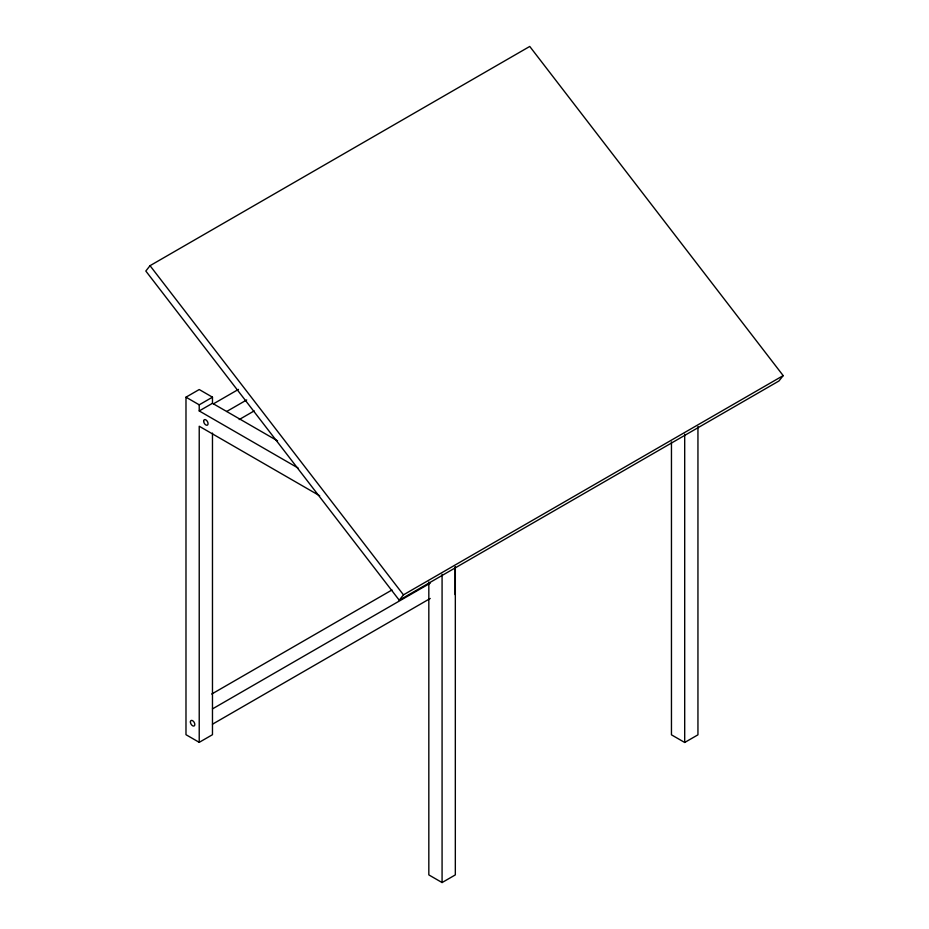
<?xml version="1.0" encoding="UTF-8"?>
<svg xmlns="http://www.w3.org/2000/svg" width="929" height="929" viewBox="0 0 929 929"><rect width="100%" height="100%" fill="white"/><g stroke="black" fill="none" stroke-linecap="round" stroke-linejoin="round"><path stroke-width="1.39" d="M150.033 265.682L145.818 271.036L399.249 600.204L778.966 380.971L783.182 375.618L529.751 46.45L150.033 265.682L403.453 594.85L399.249 600.204M212.474 433.088L212.474 734.7L199.224 742.341L185.986 734.7L185.986 397.182L199.224 389.53L212.474 397.182L212.474 403.291L277.574 440.88M185.986 397.182L199.224 404.823L212.474 397.182M199.224 404.823L199.224 410.943L212.474 403.291M213.426 403.848L238.463 389.39M226.676 411.489L246.696 399.934M239.194 419.56L254.209 410.897M211.742 694.033L391.957 589.985M403.453 594.85L783.182 375.618M212.474 708.897L430.243 583.18M212.474 724.202L430.243 598.473M428.826 581.995L428.826 874.897L442.076 882.55L455.326 874.897L455.326 566.655M671.458 441.914L671.458 734.827L684.696 742.468L697.946 734.827L697.946 426.574M199.224 410.943L298.116 468.042M319.681 495.772L199.224 426.237L199.224 742.341M684.696 434.226L684.696 742.468M455.105 567.073L455.105 594.618M442.076 574.308L442.076 882.55M203.648 421.139A3.124 1.8 60 0 0 206.958 425.261A3.124 1.8 60 0 0 206.958 420.849A3.124 1.8 60 0 0 203.648 421.139M190.399 721.949A3.124 1.8 60 0 0 193.708 726.072A3.124 1.8 60 0 0 193.708 721.659A3.124 1.8 60 0 0 190.399 721.949"/></g></svg>
